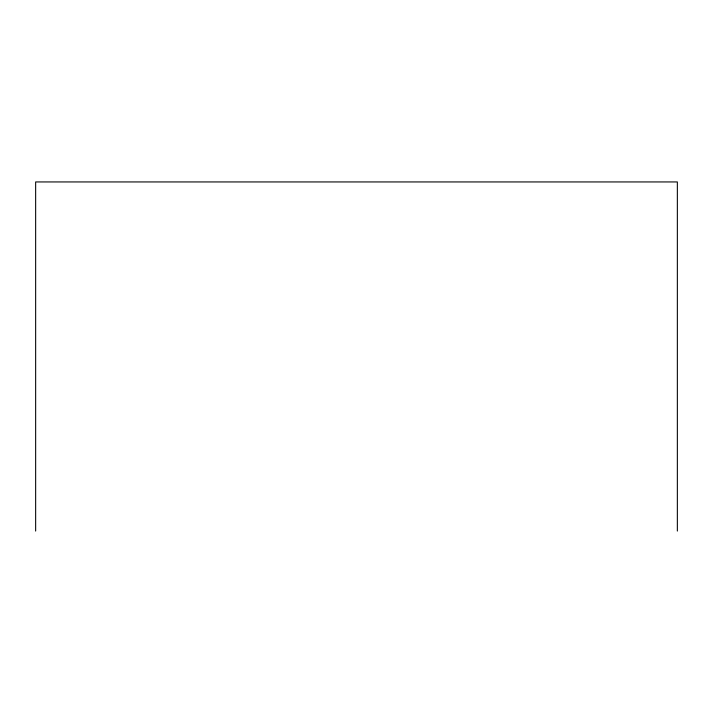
<?xml version="1.0" encoding="UTF-8"?>
<svg xmlns="http://www.w3.org/2000/svg" width="713" height="713" viewBox="0 0 713 713"><rect width="100%" height="100%" fill="white"/><g stroke="black" fill="none" stroke-linecap="round" stroke-linejoin="round"><path stroke-width="1.07" d="M677.35 531.06L677.35 181.94L35.65 181.94L35.65 531.06"/></g></svg>
